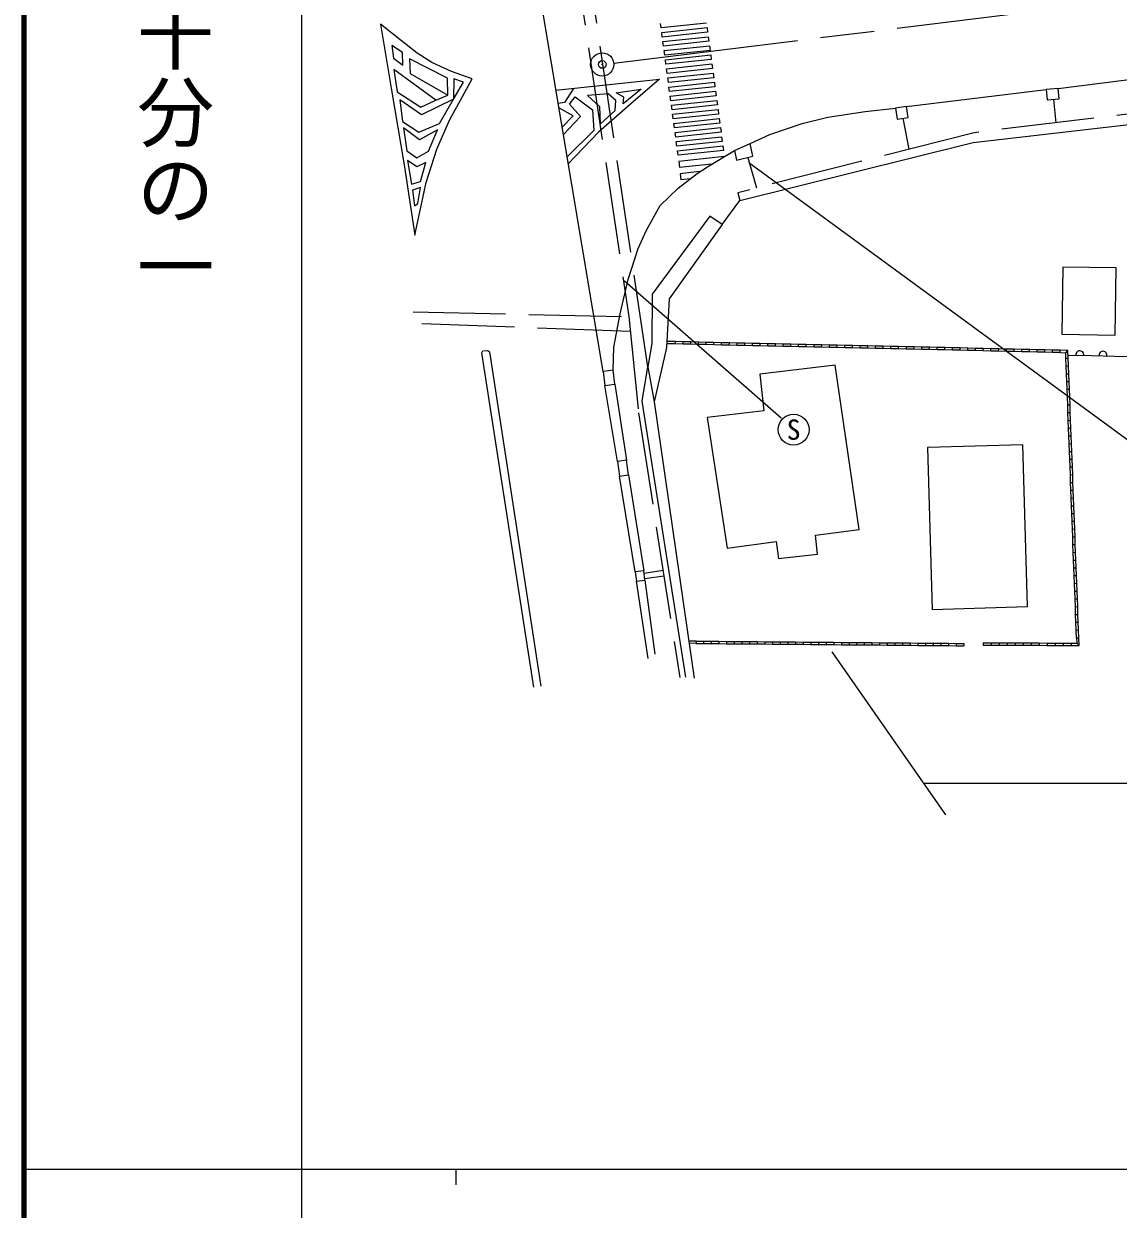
# Model space of a CAD drawing. Units: millimetres, scale not verified. Extents: x 40000 to 680000, y 20000 to 380000.
# Drawn here: x 40000 to 110906, y 202409 to 279217 of the extents above; entities that cross this region are included whole.
import ezdxf
from ezdxf.enums import TextEntityAlignment as Align

# ---------------------------------------------------------------- set-up
doc = ezdxf.new("R2010")
doc.units = ezdxf.units.MM
doc.header["$LTSCALE"] = 1000
doc.header["$PDMODE"] = 32
doc.header["$PDSIZE"] = 500
doc.linetypes.add('CHAIN', pattern=[18.5, 12, -1.5, 3.5, -1.5])
doc.linetypes.add('DASHED', pattern=[7.5, 6, -1.5])
for name, color, linetype, lineweight in [('M-BGD', 7, 'Continuous', 9), ('M-BGD-EXST', 7, 'Continuous', 25), ('M-BMK', 2, 'CHAIN', 13), ('M-BMK-SRVR', 3, 'Continuous', 25), ('M-STR-HTXT', 7, 'Continuous', 13), ('M-STR-STRC', 7, 'Continuous', 25), ('M-TTL', 2, 'Continuous', 140), ('M-TTL-BAND', 7, 'Continuous', 25)]:
    doc.layers.add(name, color=color, linetype=linetype, lineweight=lineweight)
doc.layers.add('M-OTRS', color=6, linetype='Continuous')
doc.styles.add('@ＭＳ ゴシック', font='')
doc.styles.add('ＭＳ ゴシック', font='')
doc.styles.get('@ＭＳ ゴシック').set_extended_font_data('@MS Gothic')
doc.styles.get('ＭＳ ゴシック').set_extended_font_data('MS Gothic')

msp = doc.modelspace()

# ---------------------------------------------------------------- linework, layer by layer
at = {"layer": 'M-BGD', "linetype": 'DASHED', "lineweight": 13}
for p, q in [((73247, 299899), (79200, 260238)), ((80426, 256993), (74597, 296206)), ((106708, 274314), (106858, 272799)), ((96957, 273089), (97336, 271082)), ((86901, 270556), (87477, 268578)), ((65218, 260556), (79200, 260238)), ((79284, 259274), (65254, 259792)), ((79200, 260238), (79820, 254014)), ((79820, 254014), (82504, 236852)), ((80191, 243622), (81414, 243817)), ((80230, 243285), (81471, 243454))]:
    msp.add_line(p, q, dxfattribs=at)
at = {"layer": 'M-BGD'}
for p, q in [((77533, 256694), (71784, 290989)), ((81289, 278943), (81249, 279240)), ((84227, 279257), (81289, 278943)), ((81328, 278651), (84267, 278965)), ((84267, 278965), (84306, 278668)), ((81368, 278353), (81328, 278651)), ((84306, 278668), (81368, 278353)), ((81407, 278061), (84345, 278376)), ((81446, 277764), (81407, 278061)), ((84385, 278078), (81446, 277764)), ((84345, 278376), (84385, 278078)), ((81485, 277472), (84424, 277787)), ((81525, 277175), (81485, 277472)), ((84464, 277489), (81525, 277175)), ((84424, 277787), (84464, 277489)), ((81564, 276883), (84503, 277197)), ((81604, 276586), (81564, 276883)), ((84543, 276900), (81604, 276586)), ((81643, 276294), (84582, 276608)), ((84503, 277197), (84543, 276900)), ((84582, 276608), (84622, 276311)), ((81683, 275996), (81643, 276294)), ((84622, 276311), (81683, 275996)), ((81722, 275704), (84661, 276019)), ((84661, 276019), (84701, 275721)), ((107018, 275011), (115971, 276179)), ((81762, 275407), (81722, 275704)), ((84701, 275721), (81762, 275407)), ((81801, 275115), (84740, 275430)), ((81841, 274818), (81801, 275115)), ((84780, 275132), (81841, 274818)), ((84740, 275430), (84780, 275132)), ((107018, 275011), (106241, 274949)), ((107072, 274343), (107018, 275011)), ((66692, 274271), (67475, 274590)), ((81880, 274526), (84819, 274840)), ((81920, 274228), (81880, 274526)), ((84859, 274543), (81920, 274228)), ((81959, 273937), (84898, 274251)), ((84819, 274840), (84859, 274543)), ((84898, 274251), (84938, 273954)), ((97196, 273850), (106241, 274949)), ((106241, 274949), (106294, 274281)), ((106294, 274281), (107072, 274343)), ((77342, 272716), (78305, 273599)), ((81999, 273639), (81959, 273937)), ((84938, 273954), (81999, 273639)), ((82038, 273347), (84977, 273662)), ((84977, 273662), (85016, 273364)), ((97196, 273850), (96483, 273749)), ((96483, 273749), (96584, 273036)), ((97297, 273137), (97196, 273850)), ((82078, 273050), (82038, 273347)), ((85016, 273364), (82078, 273050)), ((82117, 272758), (85055, 273072)), ((82156, 272461), (82117, 272758)), ((85095, 272775), (82156, 272461)), ((85055, 273072), (85095, 272775)), ((96584, 273036), (97297, 273137)), ((82196, 272169), (85134, 272483)), ((82235, 271871), (82196, 272169)), ((85174, 272186), (82235, 271871)), ((85134, 272483), (85174, 272186)), ((82274, 271580), (85213, 271894)), ((82314, 271282), (82274, 271580)), ((85253, 271596), (82314, 271282)), ((82353, 270990), (85292, 271305)), ((85213, 271894), (85253, 271596)), ((85292, 271305), (85332, 271007)), ((82393, 270693), (82353, 270990)), ((85332, 271007), (82393, 270693)), ((85385, 270611), (82436, 270295)), ((65457, 269941), (64866, 270360)), ((82436, 270295), (82478, 269897)), ((84560, 270120), (82478, 269897)), ((83784, 269635), (82521, 269500)), ((82521, 269500), (82563, 269102)), ((83178, 269168), (82563, 269102)), ((86254, 268267), (86388, 267769)), ((107317, 263453), (107247, 259104)), ((110767, 263398), (107317, 263453)), ((110697, 259049), (110767, 263398)), ((107247, 259104), (110697, 259049)), ((82218, 258469), (81655, 258482)), ((82222, 258619), (81663, 258631)), ((82218, 258469), (82222, 258619)), ((82717, 258458), (82218, 258469)), ((82720, 258608), (82222, 258619)), ((82717, 258458), (82720, 258608)), ((83215, 258447), (82717, 258458)), ((83219, 258597), (82720, 258608)), ((83215, 258447), (83219, 258597)), ((83714, 258436), (83215, 258447)), ((83717, 258586), (83219, 258597)), ((83714, 258436), (83717, 258586)), ((84212, 258425), (83714, 258436)), ((84216, 258574), (83717, 258586)), ((84212, 258425), (84216, 258574)), ((84711, 258413), (84212, 258425)), ((84714, 258563), (84216, 258574)), ((84711, 258413), (84714, 258563)), ((85209, 258402), (84711, 258413)), ((85213, 258552), (84714, 258563)), ((85209, 258402), (85213, 258552)), ((85708, 258391), (85209, 258402)), ((85711, 258541), (85213, 258552)), ((85708, 258391), (85711, 258541)), ((86206, 258380), (85708, 258391)), ((86210, 258530), (85711, 258541)), ((86206, 258380), (86210, 258530)), ((86705, 258369), (86206, 258380)), ((86708, 258519), (86210, 258530)), ((86705, 258369), (86708, 258519)), ((87203, 258358), (86705, 258369)), ((87207, 258508), (86708, 258519)), ((87203, 258358), (87207, 258508)), ((87702, 258347), (87203, 258358)), ((87705, 258497), (87207, 258508)), ((87702, 258347), (87705, 258497)), ((88200, 258336), (87702, 258347)), ((88204, 258486), (87705, 258497)), ((88200, 258336), (88204, 258486)), ((88699, 258324), (88200, 258336)), ((88702, 258474), (88204, 258486)), ((88699, 258324), (88702, 258474)), ((89197, 258313), (88699, 258324)), ((89201, 258463), (88702, 258474)), ((89197, 258313), (89201, 258463)), ((89696, 258302), (89197, 258313)), ((89699, 258452), (89201, 258463)), ((89696, 258302), (89699, 258452)), ((90194, 258291), (89696, 258302)), ((90198, 258441), (89699, 258452)), ((90194, 258291), (90198, 258441)), ((90693, 258280), (90194, 258291)), ((90696, 258430), (90198, 258441)), ((90693, 258280), (90696, 258430)), ((91191, 258269), (90693, 258280)), ((91195, 258419), (90696, 258430)), ((91191, 258269), (91195, 258419)), ((91690, 258258), (91191, 258269)), ((91693, 258408), (91195, 258419)), ((91690, 258258), (91693, 258408)), ((92188, 258247), (91690, 258258)), ((92192, 258397), (91693, 258408)), ((92188, 258247), (92192, 258397)), ((92687, 258236), (92188, 258247)), ((92690, 258386), (92192, 258397)), ((92687, 258236), (92690, 258386)), ((93185, 258224), (92687, 258236)), ((93189, 258374), (92690, 258386)), ((93185, 258224), (93189, 258374)), ((93684, 258213), (93185, 258224)), ((93687, 258363), (93189, 258374)), ((93684, 258213), (93687, 258363)), ((94182, 258202), (93684, 258213)), ((94186, 258352), (93687, 258363)), ((94182, 258202), (94186, 258352)), ((94681, 258191), (94182, 258202)), ((94684, 258341), (94186, 258352)), ((94681, 258191), (94684, 258341)), ((95179, 258180), (94681, 258191)), ((95183, 258330), (94684, 258341)), ((95179, 258180), (95183, 258330)), ((95678, 258169), (95179, 258180)), ((95681, 258319), (95183, 258330)), ((95678, 258169), (95681, 258319)), ((96176, 258158), (95678, 258169)), ((96180, 258308), (95681, 258319)), ((96176, 258158), (96180, 258308)), ((96675, 258147), (96176, 258158)), ((96678, 258297), (96180, 258308)), ((96675, 258147), (96678, 258297)), ((97173, 258136), (96675, 258147)), ((97177, 258286), (96678, 258297)), ((97173, 258136), (97177, 258286)), ((97672, 258124), (97173, 258136)), ((97675, 258274), (97177, 258286)), ((97672, 258124), (97675, 258274)), ((98170, 258113), (97672, 258124)), ((98174, 258263), (97675, 258274)), ((98170, 258113), (98174, 258263)), ((98669, 258102), (98170, 258113)), ((98672, 258252), (98174, 258263)), ((98669, 258102), (98672, 258252)), ((99167, 258091), (98669, 258102)), ((99171, 258241), (98672, 258252)), ((99167, 258091), (99171, 258241)), ((99666, 258080), (99167, 258091)), ((99669, 258230), (99171, 258241)), ((99666, 258080), (99669, 258230)), ((100164, 258069), (99666, 258080)), ((100168, 258219), (99669, 258230)), ((100164, 258069), (100168, 258219)), ((100666, 258208), (100168, 258219)), ((100663, 258058), (100666, 258208)), ((101165, 258197), (100666, 258208)), ((101161, 258047), (101165, 258197)), ((101663, 258185), (101165, 258197)), ((101660, 258036), (101663, 258185)), ((102162, 258174), (101663, 258185)), ((102158, 258024), (102162, 258174)), ((102660, 258163), (102162, 258174)), ((102657, 258013), (102660, 258163)), ((103159, 258152), (102660, 258163)), ((103155, 258002), (103159, 258152)), ((103657, 258141), (103159, 258152)), ((103654, 257991), (103657, 258141)), ((104156, 258130), (103657, 258141)), ((104152, 257980), (104156, 258130)), ((104654, 258119), (104156, 258130)), ((104651, 257969), (104654, 258119)), ((105153, 258108), (104654, 258119)), ((105149, 257958), (105153, 258108)), ((105651, 258097), (105153, 258108)), ((105648, 257947), (105651, 258097)), ((106150, 258085), (105651, 258097)), ((106146, 257936), (106150, 258085)), ((106648, 258074), (106150, 258085)), ((73052, 236228), (69677, 257901)), ((100663, 258058), (100164, 258069)), ((101161, 258047), (100663, 258058)), ((101660, 258036), (101161, 258047)), ((102158, 258024), (101660, 258036)), ((102657, 258013), (102158, 258024)), ((103155, 258002), (102657, 258013)), ((103654, 257991), (103155, 258002)), ((104152, 257980), (103654, 257991)), ((104651, 257969), (104152, 257980)), ((105149, 257958), (104651, 257969)), ((105648, 257947), (105149, 257958)), ((106146, 257936), (105648, 257947)), ((106645, 257924), (106146, 257936)), ((106645, 257924), (106648, 258074)), ((107143, 257913), (106645, 257924)), ((107147, 258063), (106648, 258074)), ((107143, 257913), (107147, 258063)), ((107143, 257913), (107501, 257905)), ((107645, 258052), (107147, 258063)), ((107501, 257905), (107645, 258052)), ((107514, 257543), (107501, 257905)), ((107514, 257543), (107664, 257549)), ((107533, 257040), (107514, 257543)), ((107664, 257549), (107645, 258052)), ((107657, 257739), (109163, 257712)), ((107683, 257046), (107664, 257549)), ((109163, 257712), (110669, 257686)), ((110669, 257686), (112175, 257660)), ((78178, 256779), (77533, 256694)), ((77533, 256694), (77653, 255782)), ((78298, 255867), (78178, 256779)), ((107533, 257040), (107683, 257046)), ((107552, 256537), (107533, 257040)), ((107552, 256537), (107702, 256543)), ((107702, 256543), (107683, 257046)), ((107721, 256040), (107702, 256543)), ((77653, 255782), (78298, 255867)), ((78475, 250861), (77653, 255782)), ((78298, 255867), (79050, 250937)), ((107572, 256034), (107552, 256537)), ((107572, 256034), (107721, 256040)), ((107591, 255531), (107572, 256034)), ((107741, 255537), (107721, 256040)), ((107591, 255531), (107741, 255537)), ((107610, 255028), (107591, 255531)), ((107610, 255028), (107760, 255034)), ((107629, 254525), (107610, 255028)), ((107760, 255034), (107741, 255537)), ((107779, 254531), (107760, 255034)), ((107629, 254525), (107779, 254531)), ((107648, 254022), (107629, 254525)), ((107798, 254028), (107779, 254531)), ((107648, 254022), (107798, 254028)), ((107667, 253519), (107648, 254022)), ((107667, 253519), (107817, 253525)), ((107686, 253016), (107667, 253519)), ((107817, 253525), (107798, 254028)), ((107836, 253022), (107817, 253525)), ((107686, 253016), (107836, 253022)), ((107705, 252513), (107686, 253016)), ((107855, 252519), (107836, 253022)), ((104719, 251937), (98541, 251760)), ((105019, 241451), (104719, 251937)), ((107705, 252513), (107855, 252519)), ((107724, 252010), (107705, 252513)), ((107724, 252010), (107874, 252016)), ((107743, 251507), (107724, 252010)), ((107874, 252016), (107855, 252519)), ((107893, 251513), (107874, 252016)), ((98541, 251760), (98842, 241274)), ((107743, 251507), (107893, 251513)), ((107762, 251004), (107743, 251507)), ((107912, 251010), (107893, 251513)), ((79050, 250937), (78475, 250861)), ((78475, 250861), (78602, 249909)), ((79177, 249986), (79050, 250937)), ((107762, 251004), (107912, 251010)), ((107782, 250501), (107762, 251004)), ((107782, 250501), (107931, 250507)), ((107801, 249998), (107782, 250501)), ((107931, 250507), (107912, 251010)), ((107951, 250004), (107931, 250507)), ((78602, 249909), (79177, 249986)), ((79619, 243699), (78602, 249909)), ((79177, 249986), (80175, 243763)), ((107801, 249998), (107951, 250004)), ((107820, 249495), (107801, 249998)), ((107970, 249501), (107951, 250004)), ((107820, 249495), (107970, 249501)), ((107839, 248992), (107820, 249495)), ((107839, 248992), (107989, 248998)), ((107858, 248489), (107839, 248992)), ((107989, 248998), (107970, 249501)), ((108008, 248495), (107989, 248998)), ((107858, 248489), (108008, 248495)), ((107877, 247986), (107858, 248489)), ((108027, 247992), (108008, 248495)), ((107877, 247986), (108027, 247992)), ((107896, 247483), (107877, 247986)), ((107896, 247483), (108046, 247489)), ((107915, 246980), (107896, 247483)), ((108046, 247489), (108027, 247992)), ((108065, 246986), (108046, 247489)), ((107915, 246980), (108065, 246986)), ((107934, 246477), (107915, 246980)), ((108084, 246483), (108065, 246986)), ((107934, 246477), (108084, 246483)), ((107953, 245974), (107934, 246477)), ((107953, 245974), (108103, 245980)), ((107972, 245471), (107953, 245974)), ((108103, 245980), (108084, 246483)), ((108122, 245477), (108103, 245980)), ((107972, 245471), (108122, 245477)), ((107992, 244968), (107972, 245471)), ((108141, 244974), (108122, 245477)), ((107992, 244968), (108141, 244974)), ((108011, 244465), (107992, 244968)), ((108011, 244465), (108161, 244471)), ((108030, 243962), (108011, 244465)), ((108161, 244471), (108141, 244974)), ((108180, 243968), (108161, 244471)), ((80175, 243763), (79619, 243699)), ((79619, 243699), (79687, 243103)), ((80244, 243167), (80175, 243763)), ((108030, 243962), (108180, 243968)), ((108049, 243459), (108030, 243962)), ((108199, 243465), (108180, 243968)), ((79687, 243103), (80244, 243167)), ((80456, 238084), (79687, 243103)), ((80244, 243167), (80887, 238369)), ((108049, 243459), (108199, 243465)), ((108068, 242956), (108049, 243459)), ((108068, 242956), (108218, 242962)), ((108087, 242453), (108068, 242956)), ((108218, 242962), (108199, 243465)), ((108237, 242459), (108218, 242962)), ((108087, 242453), (108237, 242459)), ((108106, 241950), (108087, 242453)), ((108106, 241950), (108256, 241956)), ((108125, 241447), (108106, 241950)), ((108256, 241956), (108237, 242459)), ((108275, 241453), (108256, 241956)), ((98842, 241274), (105019, 241451)), ((108125, 241447), (108275, 241453)), ((108144, 240944), (108125, 241447)), ((108294, 240950), (108275, 241453)), ((108144, 240944), (108294, 240950)), ((108163, 240441), (108144, 240944)), ((108163, 240441), (108313, 240447)), ((108182, 239938), (108163, 240441)), ((108313, 240447), (108294, 240950)), ((108332, 239944), (108313, 240447)), ((108182, 239938), (108332, 239944)), ((108202, 239435), (108182, 239938)), ((108351, 239441), (108332, 239944)), ((83551, 239221), (83077, 239225)), ((83550, 239071), (83098, 239075)), ((83551, 239221), (83550, 239071)), ((83550, 239071), (84046, 239066)), ((83551, 239221), (84047, 239216)), ((84047, 239216), (84046, 239066)), ((84046, 239066), (84541, 239062)), ((84047, 239216), (84543, 239212)), ((84543, 239212), (84541, 239062)), ((84541, 239062), (85037, 239058)), ((84543, 239212), (85038, 239208)), ((85038, 239208), (85037, 239058)), ((85037, 239058), (85533, 239053)), ((85038, 239208), (85534, 239203)), ((85534, 239203), (85533, 239053)), ((85533, 239053), (86028, 239049)), ((85534, 239203), (86029, 239199)), ((86029, 239199), (86028, 239049)), ((86028, 239049), (86524, 239045)), ((86029, 239199), (86525, 239195)), ((86525, 239195), (86524, 239045)), ((86524, 239045), (87019, 239040)), ((86525, 239195), (87021, 239190)), ((87021, 239190), (87019, 239040)), ((87019, 239040), (87515, 239036)), ((87021, 239190), (87516, 239186)), ((87516, 239186), (87515, 239036)), ((87515, 239036), (88011, 239032)), ((87516, 239186), (88012, 239182)), ((88012, 239182), (88011, 239032)), ((88011, 239032), (88506, 239027)), ((88012, 239182), (88508, 239177)), ((88508, 239177), (88506, 239027)), ((88506, 239027), (89002, 239023)), ((88508, 239177), (89003, 239173)), ((89003, 239173), (89002, 239023)), ((89002, 239023), (89497, 239019)), ((89003, 239173), (89499, 239169)), ((89499, 239169), (89497, 239019)), ((89497, 239019), (89993, 239014)), ((89499, 239169), (89994, 239164)), ((89994, 239164), (89993, 239014)), ((89993, 239014), (90489, 239010)), ((89994, 239164), (90490, 239160)), ((90490, 239160), (90489, 239010)), ((90489, 239010), (90984, 239006)), ((90490, 239160), (90986, 239156)), ((90986, 239156), (90984, 239006)), ((90984, 239006), (91480, 239001)), ((90986, 239156), (91481, 239151)), ((91481, 239151), (91480, 239001)), ((91480, 239001), (91976, 238997)), ((91481, 239151), (91977, 239147)), ((91977, 239147), (91976, 238997)), ((91976, 238997), (92471, 238993)), ((91977, 239147), (92472, 239143)), ((92472, 239143), (92471, 238993)), ((92471, 238993), (92967, 238988)), ((92472, 239143), (92968, 239138)), ((92968, 239138), (92967, 238988)), ((92967, 238988), (93462, 238984)), ((92968, 239138), (93464, 239134)), ((93464, 239134), (93462, 238984)), ((93462, 238984), (93958, 238980)), ((93464, 239134), (93959, 239130)), ((93959, 239130), (93958, 238980)), ((93958, 238980), (94454, 238975)), ((93959, 239130), (94455, 239125)), ((94455, 239125), (94454, 238975)), ((94454, 238975), (94949, 238971)), ((94455, 239125), (94951, 239121)), ((94951, 239121), (94949, 238971)), ((94949, 238971), (95445, 238967)), ((94951, 239121), (95446, 239117)), ((95446, 239117), (95445, 238967)), ((95445, 238967), (95940, 238962)), ((95446, 239117), (95942, 239112)), ((95942, 239112), (95940, 238962)), ((95940, 238962), (96436, 238958)), ((95942, 239112), (96437, 239108)), ((96437, 239108), (96436, 238958)), ((96436, 238958), (96932, 238954)), ((96437, 239108), (96933, 239104)), ((96933, 239104), (96932, 238954)), ((96932, 238954), (97427, 238949)), ((96933, 239104), (97429, 239099)), ((97429, 239099), (97427, 238949)), ((97427, 238949), (97923, 238945)), ((97429, 239099), (97924, 239095)), ((97924, 239095), (97923, 238945)), ((97923, 238945), (98418, 238941)), ((97924, 239095), (98420, 239091)), ((98420, 239091), (98418, 238941)), ((98418, 238941), (98914, 238936)), ((98420, 239091), (98915, 239086)), ((98915, 239086), (98914, 238936)), ((98914, 238936), (99410, 238932)), ((98915, 239086), (99411, 239082)), ((99411, 239082), (99410, 238932)), ((99410, 238932), (99905, 238928)), ((99411, 239082), (99907, 239078)), ((99907, 239078), (99905, 238928)), ((99905, 238928), (100401, 238923)), ((99907, 239078), (100402, 239073)), ((100402, 239073), (100401, 238923)), ((100401, 238923), (100897, 238919)), ((100402, 239073), (100898, 239069)), ((100898, 239069), (100897, 238919)), ((102155, 239110), (102155, 238960)), ((102155, 239110), (102673, 239108)), ((102155, 238960), (102673, 238958)), ((102673, 239108), (102673, 238958)), ((102673, 239108), (103191, 239107)), ((102673, 238958), (103191, 238957)), ((103191, 239107), (103191, 238957)), ((103191, 239107), (103709, 239105)), ((103191, 238957), (103709, 238955)), ((103709, 239105), (103709, 238955)), ((103709, 239105), (104227, 239103)), ((103709, 238955), (104227, 238953)), ((104227, 239103), (104227, 238953)), ((104227, 239103), (104745, 239101)), ((104227, 238953), (104745, 238951)), ((104745, 239101), (104745, 238951)), ((104745, 239101), (105263, 239099)), ((104745, 238951), (105263, 238949)), ((105263, 239099), (105263, 238949)), ((105263, 239099), (105781, 239097)), ((105263, 238949), (105781, 238947)), ((105781, 239097), (105781, 238947)), ((105781, 239097), (106299, 239095)), ((105781, 238947), (106299, 238945)), ((106299, 239095), (106299, 238945)), ((106299, 239095), (106817, 239094)), ((106299, 238945), (106817, 238944)), ((106817, 239094), (106817, 238944)), ((106817, 239094), (107335, 239092)), ((106817, 238944), (107335, 238942)), ((107335, 239092), (107335, 238942)), ((107335, 239092), (107853, 239090)), ((107335, 238942), (107853, 238940)), ((107853, 239090), (107853, 238940)), ((107853, 239090), (108215, 239089)), ((107853, 238940), (108371, 238938)), ((108202, 239435), (108351, 239441)), ((108202, 239435), (108215, 239089)), ((108215, 239089), (108371, 238938)), ((108221, 238932), (108371, 238938)), ((108371, 238938), (108351, 239441))]:
    msp.add_line(p, q, dxfattribs=at)
for points in [[(65339, 265520), (66072, 268929), (66758, 271083), (67590, 272960), (68422, 274510), (69059, 275636), (67704, 276126), (66431, 276697), (65485, 277301), (64473, 278100), (63102, 279194), (63804, 275032), (64636, 270071)], [(63845, 277804), (63961, 276977), (64558, 276537), (64536, 277343)], [(65001, 276931), (65033, 275986), (67475, 274590), (67453, 275693)], [(63974, 276250), (64200, 274803), (65725, 273809), (66692, 274271)], [(67837, 274329), (68499, 275434), (67871, 275654)], [(78384, 274736), (79992, 274985), (78822, 274023), (78885, 274468)], [(64368, 274280), (64537, 272889), (65595, 272197), (66925, 272743), (67837, 274329), (65769, 273324)], [(64603, 272466), (64813, 270977), (65469, 270528), (66217, 270956), (66811, 272335), (65644, 271695)], [(65178, 268428), (65320, 267426), (65521, 267566), (65699, 268607)], [(84273, 253716), (85578, 245232), (88741, 245679), (88905, 244560), (91432, 244861), (91282, 246081), (94111, 246458), (92572, 257100), (87681, 256517), (87936, 254140)]]:
    msp.add_lwpolyline(points, close=True, dxfattribs=at)
at = {"layer": 'M-BGD', "linetype": 'DASHED', "lineweight": 13}
msp.add_lwpolyline([(171920, 276251), (158162, 276385), (146805, 276296), (137100, 275776), (127017, 275111), (116768, 274001), (101567, 272157), (86254, 268267)], dxfattribs=at)
at = {"layer": 'M-BGD'}
for points in [[(74481, 274904), (81189, 275615), (79488, 274154), (77232, 272185), (75279, 270142)], [(75622, 275025), (75022, 274106), (74622, 274057)], [(85249, 266204), (86388, 267769), (101516, 271525), (128984, 274695), (145977, 275660), (165963, 275591), (172275, 275566)], [(74962, 272033), (76061, 273199), (75346, 273995), (75714, 274473), (76839, 273646), (76930, 272309), (75202, 270603)], [(78305, 273599), (78358, 274249), (77871, 274670), (76532, 274565), (77297, 273848), (77342, 272716)], [(74881, 272515), (75593, 273250), (74671, 273770)], [(87055, 271466), (88341, 272034), (90425, 272742), (92099, 273163), (94506, 273523), (96483, 273749)], [(78178, 256779), (78220, 258264), (78645, 260430), (79148, 262648), (79806, 264646), (80347, 265832), (81237, 267444), (82397, 268566), (83635, 269520), (84370, 269997), (86050, 271012), (87055, 271466)], [(86050, 271012), (86180, 270370), (87237, 270642), (87055, 271466)], [(64866, 270360), (65118, 268830), (65705, 269005), (66054, 270216), (65457, 269941)], [(85249, 266204), (84451, 266758), (80715, 261700), (80694, 258507), (80426, 256993)], [(85249, 266204), (81811, 261390), (81643, 258243), (80835, 254718), (83426, 236809)], [(69677, 257901), (69751, 258023), (70063, 258054), (70168, 257970), (73507, 236308)], [(82902, 236890), (80066, 254768), (80426, 256993), (80835, 254718)]]:
    msp.add_lwpolyline(points, dxfattribs=at)
for centre, start, end in [((108411, 257770), 348.84495, 189.15785), ((109917, 257744), 348.84379, 189.15897)]:
    msp.add_arc(centre, 255, start, end, dxfattribs=at)
at = {"layer": 'M-BGD-EXST'}
msp.add_line((78920, 262551), (89063, 253683), dxfattribs=at)
msp.add_circle((89871, 252918), 1000, dxfattribs=at)
at = {"layer": 'M-BMK'}
msp.add_line((78220, 276668), (117179, 281460), dxfattribs=at)
at = {"layer": 'M-BMK-SRVR'}
msp.add_circle((77476, 276577), 750, dxfattribs=at)
at = {"layer": 'M-OTRS'}
msp.add_point((77476, 276577), dxfattribs=at)
msp.add_point((77476, 276577), dxfattribs=at)
at = {"layer": 'M-STR-HTXT'}
for p, q in [((92342, 238523), (99717, 227961)), ((98285, 230012), (226663, 230012))]:
    msp.add_line(p, q, dxfattribs=at)
at = {"layer": 'M-STR-STRC'}
msp.add_line((86969, 270229), (112586, 251471), dxfattribs=at)
at = {"layer": 'M-TTL'}
msp.add_line((40000, 380000), (40000, 20000), dxfattribs=at)
at = {"layer": 'M-TTL-BAND'}
for p, q in [((58000, 370000), (58000, 20000)), ((40000, 205000), (579000, 205000)), ((68000, 205000), (68000, 204000))]:
    msp.add_line(p, q, dxfattribs=at)

# ---------------------------------------------------------------- texts
at = {"layer": 'M-BGD-EXST', "style": 'ＭＳ ゴシック'}
msp.add_text('S', height=1320, dxfattribs=at).set_placement((89871, 252918), align=Align.MIDDLE_CENTER)
at = {"layer": 'M-TTL-BAND', "style": '@ＭＳ ゴシック'}
msp.add_text('縮尺千分の一', height=3666, rotation=270, dxfattribs=at).set_placement((49777, 261030), align=Align.MIDDLE_RIGHT)

doc.saveas('drawing.dxf')
